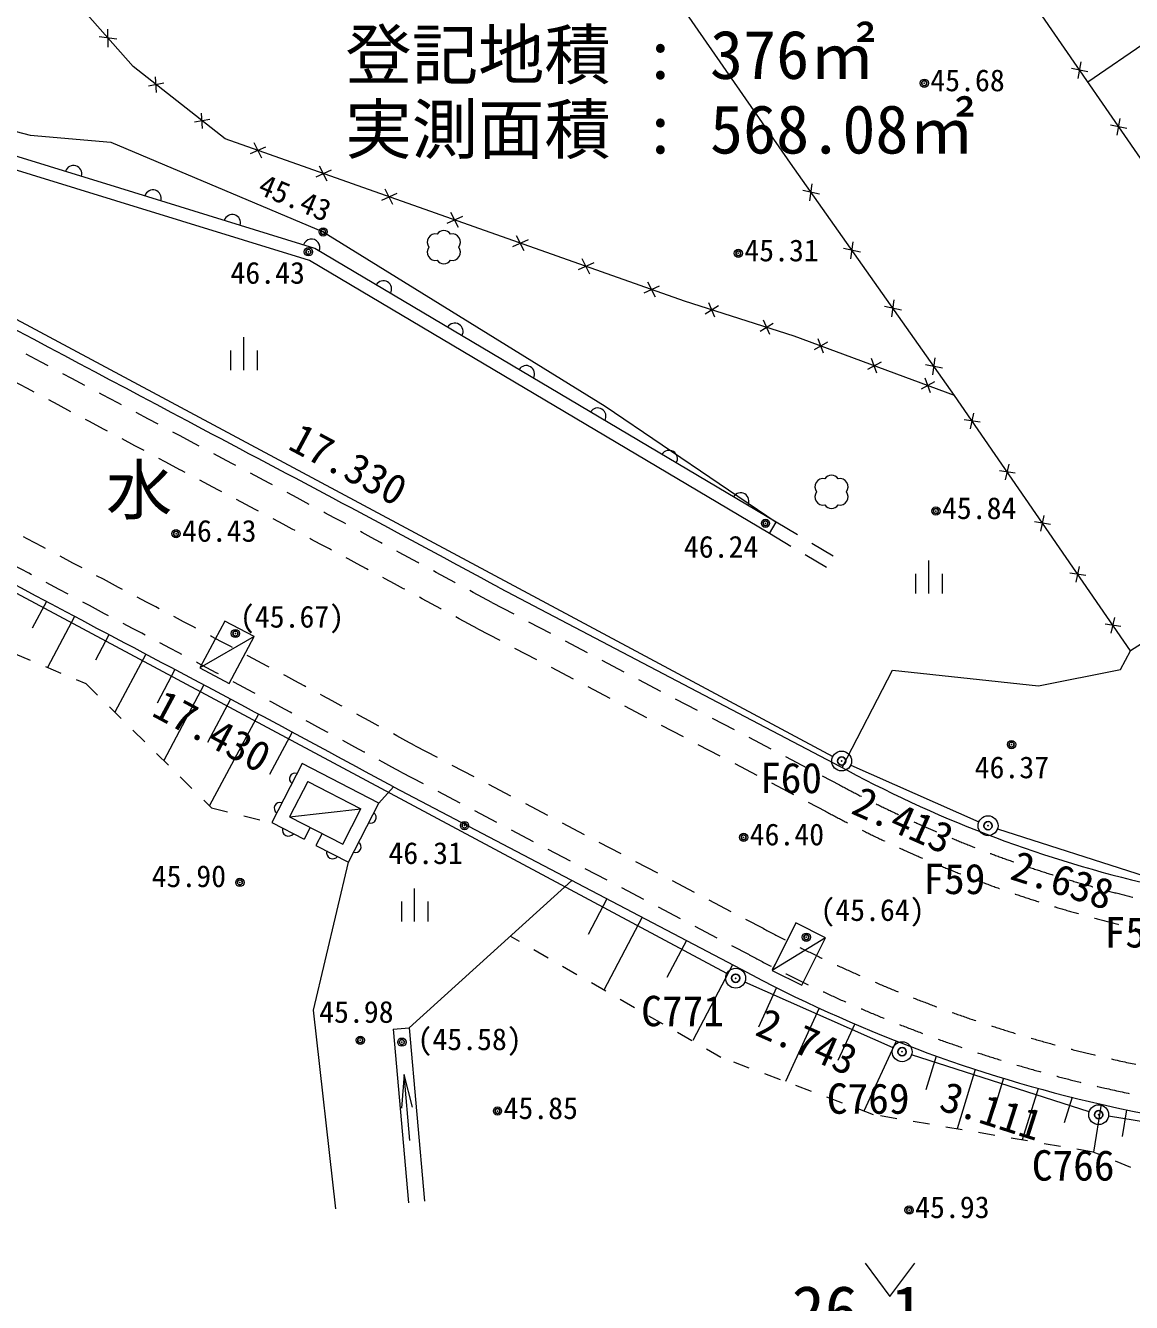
# Model space of a CAD drawing. Units: millimetres, scale not verified. Extents: x -29071210 to -28860960, y -117775216 to -117329466.
# Drawn here: x -28986217 to -28969547, y -117635210 to -117615953 of the extents above; entities that cross this region are included whole.
import ezdxf
from ezdxf.enums import TextEntityAlignment as Align

# ---------------------------------------------------------------- set-up
doc = ezdxf.new("R2010")
doc.units = ezdxf.units.MM
doc.header["$LTSCALE"] = 250
doc.header["$PDMODE"] = 32
doc.header["$PDSIZE"] = 125
doc.linetypes.add('USER4', pattern=[2.5, 1.5, -1])
doc.linetypes.add('USER7', pattern=[2, 1, -1])
for name, color, linetype, lineweight in [('S-SUV', 7, 'Continuous', 13), ('S-SUV-HTXT', 7, 'Continuous', 13), ('S-SUV-ROW', 7, 'Continuous', 15), ('S-SUV-SRVR', 3, 'Continuous', 13)]:
    doc.layers.add(name, color=color, linetype=linetype, lineweight=lineweight)
doc.layers.add('S-SUV-BMK', color=7, linetype='Continuous')
doc.styles.add('ＭＳ ゴシック', font='')
doc.styles.get('ＭＳ ゴシック').set_extended_font_data('MS Gothic')

# ---------------------------------------------------------------- blocks, each defined once
blk = doc.blocks.new('ﾌﾟﾛｯﾄﾏｰｸ-03_1')
at = {"color": 3, "linetype": 'Continuous', "lineweight": 25}
blk.add_circle((0, 0), 0.5, dxfattribs=at)
at = {"color": 3}
blk.add_point((0, 0), dxfattribs=at)
blk = doc.blocks.new('荒地')
at = {"color": 7, "linetype": 'Continuous', "lineweight": 13}
for p, q in [((0, -1.25), (0, 1.25)), ((-1, 0.25), (-1, -1.25)), ((1, 0.25), (1, -1.25))]:
    blk.add_line(p, q, dxfattribs=at)
blk = doc.blocks.new('植樹')
at = {"color": 7, "linetype": 'Continuous', "lineweight": 13}
for centre, radius, start, end in [((-0.5, 0.3), 0.5, 79.16209, 216.8699), ((0, 0.5), 0.499, 35.63102, 144.36898), ((0.5, 0.3), 0.5, 323.1301, 100.83791), ((-0.5, -0.3), 0.5, 143.1301, 280.83791), ((0.5, -0.3), 0.5, 259.16209, 36.8699), ((0, -0.5), 0.499, 215.63102, 324.36898)]:
    blk.add_arc(centre, radius, start, end, dxfattribs=at)
blk = doc.blocks.new('畑')
at = {"color": 7, "linetype": 'Continuous', "lineweight": 13}
for p, q in [((-1.5, 1), (0, -1)), ((0, -1), (1.5, 1))]:
    blk.add_line(p, q, dxfattribs=at)
blk = doc.blocks.new('open_arrow')
at = {"color": 0, "linetype": 'Continuous', "lineweight": -2}
blk.add_lwpolyline([(7.5, 1.25), (0, 0), (7.5, -1.25)], dxfattribs=at)
blk = doc.blocks.new('ﾌﾟﾛｯﾄﾏｰｸ-03')
at = {"color": 7, "linetype": 'Continuous', "lineweight": 15}
blk.add_circle((0, 0), 0.5, dxfattribs=at)
at = {"color": 7}
blk.add_point((0, 0), dxfattribs=at)

msp = doc.modelspace()

# ---------------------------------------------------------------- linework, layer by layer
at = {"layer": 'S-SUV'}
for p, q in [((-28974685, -117618030), (-28982513, -117606736)), ((-28965919, -117623029), (-28972974, -117612784)), ((-28984597, -117616571), (-28986859, -117614002)), ((-28984973.7, -117616276.9), (-28984974.3, -117616008.7)), ((-28984841, -117616160.1), (-28985107, -117616125.6)), ((-28970205.5, -117616804.3), (-28969293.7, -117616176.4)), ((-28983210, -117617663), (-28984597, -117616571)), ((-28970349.2, -117616751.5), (-28970307.5, -117616500.3)), ((-28984243.6, -117616961.7), (-28984256.9, -117616726.3)), ((-28970203.6, -117616651.2), (-28970453.1, -117616600.5)), ((-28984134.3, -117616822.8), (-28984366.2, -117616865.2)), ((-28983550.1, -117617507.7), (-28983563.4, -117617272.3)), ((-28969761.3, -117617605.2), (-28969719.6, -117617354)), ((-28983440.8, -117617368.8), (-28983672.7, -117617411.2)), ((-28969615.7, -117617505), (-28969865.2, -117617454.3)), ((-28976286, -117620111), (-28983210, -117617663)), ((-28982657.5, -117617952.1), (-28982773.4, -117617723.6)), ((-28982598.5, -117617785.4), (-28982832.3, -117617890.3)), ((-28981668.3, -117618301.8), (-28981784.3, -117618073.3)), ((-28972214, -117621532), (-28974685, -117618030)), ((-28981609.4, -117618135.1), (-28981843.2, -117618240)), ((-28980620.3, -117618484.9), (-28980854, -117618589.7)), ((-28980679.2, -117618651.5), (-28980795.1, -117618423)), ((-28974249.3, -117618494.2), (-28974502.9, -117618441.3)), ((-28974393.7, -117618596.1), (-28974358.5, -117618339.4)), ((-28979631.1, -117618834.6), (-28979864.9, -117618939.4)), ((-28979690, -117619001.2), (-28979806, -117618772.8)), ((-28978642, -117619184.3), (-28978875.7, -117619289.1)), ((-28978700.9, -117619351), (-28978816.8, -117619122.5)), ((-28973776, -117619471.6), (-28973740.8, -117619214.9)), ((-28977711.7, -117619700.7), (-28977827.7, -117619472.2)), ((-28973631.6, -117619369.7), (-28973885.2, -117619316.8)), ((-28977652.8, -117619534), (-28977886.6, -117619638.9)), ((-28976722.6, -117620050.4), (-28976838.5, -117619821.9)), ((-28976663.7, -117619883.7), (-28976897.5, -117619988.6)), ((-28974633, -117620637), (-28976286, -117620111)), ((-28975772.9, -117620181.5), (-28975972.6, -117620303.5)), ((-28975826.5, -117620350), (-28975919, -117620135)), ((-28973013.8, -117620245.2), (-28973267.4, -117620192.3)), ((-28973158.2, -117620347.1), (-28973123, -117620090.4)), ((-28975000, -117620613), (-28975092.5, -117620398)), ((-28974946.4, -117620444.5), (-28975146.1, -117620566.5)), ((-28972214, -117621532), (-28974633, -117620637)), ((-28974127.9, -117620729.6), (-28974331.8, -117620842.7)), ((-28974189.2, -117620895.4), (-28974270.4, -117620676.9)), ((-28973382.9, -117621193.8), (-28973464.1, -117620975.2)), ((-28972540.5, -117621222.6), (-28972505.3, -117620965.9)), ((-28973321.6, -117621028), (-28973525.4, -117621141)), ((-28972396.1, -117621120.7), (-28972649.7, -117621067.8)), ((-28972515.2, -117621326.3), (-28972719.1, -117621439.4)), ((-28972576.6, -117621492.1), (-28972657.8, -117621273.6)), ((-28969560, -117625384), (-28972214, -117621532)), ((-28971828.9, -117621935.1), (-28972068.3, -117621899.3)), ((-28971974.5, -117622035.4), (-28971922.7, -117621799)), ((-28971298.1, -117622705.5), (-28971537.5, -117622669.7)), ((-28971443.7, -117622805.8), (-28971391.9, -117622569.4)), ((-28975003.1, -117623616), (-28974901, -117623444)), ((-28970767.3, -117623475.9), (-28971006.7, -117623440.1)), ((-28970912.9, -117623576.2), (-28970861.1, -117623339.8)), ((-28970236.5, -117624246.3), (-28970475.9, -117624210.5)), ((-28970382.1, -117624346.6), (-28970330.3, -117624110.2)), ((-28979072, -117624432.4), (-28973831.9, -117627183.9)), ((-28985902.9, -117624639.3), (-28986118, -117625043.2)), ((-28968199, -117624511), (-28969560, -117625384)), ((-28985479.7, -117624865.1), (-28985888.5, -117625632.6)), ((-28983212.8, -117624933.5), (-28983588.5, -117625639.8)), ((-28982771.4, -117625168.4), (-28983212.8, -117624933.5)), ((-28969705.7, -117625016.7), (-28969945.1, -117624980.9)), ((-28969851.3, -117625117), (-28969799.5, -117624880.6)), ((-28984960.8, -117625140.3), (-28985163.2, -117625522.3)), ((-28982771.4, -117625168.4), (-28983588.5, -117625639.8)), ((-28983365.3, -117625220.1), (-28983367, -117625219.1)), ((-28983147.1, -117625874.6), (-28982771.4, -117625168.4)), ((-28984404.6, -117625433.7), (-28984869, -117626310.1)), ((-28969714, -117625663), (-28969560, -117625384)), ((-28983588.5, -117625639.8), (-28983147.1, -117625874.6)), ((-28983967.1, -117625665.3), (-28984234.7, -117626170.4)), ((-28983529.9, -117625897.5), (-28984133.8, -117627037.1)), ((-28983127.4, -117626111.8), (-28983474.5, -117626766.6)), ((-28982704.2, -117626337.8), (-28983446.5, -117627716.8)), ((-28982197.9, -117626609.1), (-28982540.5, -117627245.7)), ((-28982049.1, -117627084.5), (-28982506, -117627974)), ((-28980892.7, -117627678.5), (-28982049.1, -117627084.5)), ((-28981962.6, -117627353.8), (-28981162, -117627765)), ((-28980892.7, -117627678.5), (-28980673, -117627432)), ((-28980681.3, -117627427.5), (-28980685.7, -117627435.7)), ((-28980673, -117627432), (-28975428, -117630186)), ((-28981349.6, -117628568), (-28980892.7, -117627678.5)), ((-28982236.7, -117627887.5), (-28981162, -117627765)), ((-28982506, -117627974), (-28982016.8, -117628225.3)), ((-28981925.4, -117628047.4), (-28982016.8, -117628225.3)), ((-28981747.5, -117628138.8), (-28981838.9, -117628316.7)), ((-28981838.9, -117628316.7), (-28981349.6, -117628568)), ((-28980435, -117631070), (-28977982.6, -117628844.6)), ((-28977453.4, -117629122.5), (-28977736.6, -117629661.9)), ((-28976924.3, -117629400.4), (-28977501.4, -117630499.5)), ((-28974607.9, -117629487.4), (-28974964.7, -117630203.5)), ((-28974160.4, -117629710.4), (-28974607.9, -117629487.4)), ((-28976256.6, -117629750.9), (-28976550.8, -117630311.1)), ((-28974160.4, -117629710.4), (-28974964.7, -117630203.5)), ((-28974517.1, -117630426.5), (-28974160.4, -117629710.4)), ((-28975558.6, -117630117.4), (-28976158, -117631259)), ((-28974964.7, -117630203.5), (-28974517.1, -117630426.5)), ((-28974899.6, -117630072.9), (-28974961, -117630191)), ((-28974961, -117630191), (-28974958, -117630190)), ((-28974961, -117630191), (-28974959, -117630192)), ((-28974895.7, -117630462.8), (-28975169, -117631057.3)), ((-28974254.3, -117630771.9), (-28974763.6, -117631880)), ((-28973718.5, -117631010.7), (-28973972.5, -117631563.3)), ((-28980674.1, -117631091.1), (-28980435, -117631070)), ((-28980674.1, -117631091.1), (-28980443.1, -117633706.1)), ((-28980435, -117631070), (-28980204, -117633685)), ((-28973093.5, -117631267.5), (-28973579.5, -117632324.7)), ((-28972490.8, -117631493.9), (-28972646.1, -117632002.3)), ((-28980422.8, -117632768.6), (-28980510.8, -117631772.5)), ((-28971902.2, -117631695.5), (-28972176.2, -117632592.8)), ((-28971474.8, -117631830.2), (-28971610.1, -117632273.1)), ((-28970954.3, -117631981.2), (-28971192.1, -117632759.9)), ((-28970441.4, -117632116.3), (-28970559.2, -117632502.2)), ((-28970004, -117632221), (-28970117.2, -117632944.7)), ((-28969621.8, -117632304.3), (-28969685.2, -117632709.9))]:
    msp.add_line(p, q, dxfattribs=at)
at = {"layer": 'S-SUV', "linetype": 'USER4'}
for p, q in [((-28974041.1, -117623954.4), (-28974901, -117623444)), ((-28974143.2, -117624126.4), (-28975003.1, -117623616)), ((-28979189.7, -117624653), (-28973949.3, -117627404.6)), ((-28979401.6, -117625050), (-28974160.6, -117627801.9)), ((-28980343.4, -117626814.4), (-28975099.5, -117629567.9)), ((-28980555.3, -117627211.4), (-28975310.7, -117629965.2))]:
    msp.add_line(p, q, dxfattribs=at)
at = {"layer": 'S-SUV'}
for points in [[(-28989179, -117616438), (-28988957, -117616388), (-28988896, -117616890), (-28986149, -117617609), (-28984933, -117617713), (-28981731, -117619066), (-28977478, -117621693), (-28974901, -117623444)], [(-28974901, -117623444), (-28981857, -117619315), (-28984795, -117618404), (-28989039, -117617098), (-28989179, -117616438)], [(-28975003.1, -117623616), (-28981938.8, -117619499), (-28984854, -117618595.1), (-28989210.2, -117617254.6), (-28989341.5, -117616635.6)], [(-28973909.2, -117627143.3), (-28973148, -117625673), (-28970947, -117625912), (-28969714, -117625663)], [(-28981962.6, -117627353.8), (-28982236.7, -117627887.5), (-28981436.2, -117628298.7), (-28981162, -117627765)], [(-28981542, -117633797), (-28981877, -117630801), (-28981349.6, -117628568)]]:
    msp.add_lwpolyline(points, dxfattribs=at)
at = {"layer": 'S-SUV', "linetype": 'USER7'}
for points in [[(-29000913, -117621868), (-28999088, -117621149), (-28994986, -117622181), (-28988221, -117624657), (-28985309, -117625875)], [(-28985309, -117625875), (-28983414, -117627749), (-28982506, -117627974)], [(-28967248, -117634133), (-28970126, -117632942), (-28973435, -117632379), (-28975738, -117631514), (-28978912, -117629688)]]:
    msp.add_lwpolyline(points, dxfattribs=at)
at = {"layer": 'S-SUV'}
for centre, radius, start, end in [((-30074679.6, -119667591.2), 2318370.2, 61.92384, 62.13122), ((-28985494.3, -117618188.2), 125.2, 343.01503, 162.80039), ((-28984297.7, -117618557.5), 125.2, 342.87997, 162.66533), ((-28983101.5, -117618928.4), 125.2, 342.87997, 162.66533), ((-28981905.6, -117619298.6), 124.8, 334.59154, 162.94184), ((-28980823.8, -117619927.7), 125.2, 329.40836, 149.19372), ((-28979746.9, -117620567.1), 125.2, 329.40836, 149.19372), ((-30074679.6, -119667591.2), 2314970.2, 61.92359, 62.1289), ((-28978670.1, -117621206.5), 125.2, 329.40836, 149.19372), ((-28977593.2, -117621845.8), 125.2, 329.40836, 149.19372), ((-29166059.2, -117969139.6), 392157.2, 61.52228, 62.26413), ((-28976516.4, -117622485.2), 125.2, 329.40836, 149.19372), ((-28975439.5, -117623124.5), 125.2, 329.40836, 149.19372), ((-29166059.2, -117969139.6), 388757.2, 61.5189, 62.26562), ((-28982155.5, -117627310.9), 83.8, 68.83607, 236.78492), ((-28965194.6, -117611156.3), 18206.8, 241.67979, 257.13527), ((-28982383.9, -117627755.6), 83.8, 68.83607, 236.78492), ((-28981014.8, -117627896.9), 83.8, 248.83607, 56.78492), ((-28982252.9, -117628083.2), 93.5, 164.23168, 321.38931), ((-28981243.2, -117628341.6), 83.8, 248.83607, 56.78492), ((-28981585.8, -117628425.9), 93.5, 164.23168, 321.38931), ((-28965194.6, -117611156.3), 21606.8, 241.73045, 257.13893), ((-28965271.6, -117611427.8), 21325, 257.17818, 277.90694)]:
    msp.add_arc(centre, radius, start, end, dxfattribs=at)
at = {"layer": 'S-SUV', "linetype": 'USER4'}
for centre, radius, start, end in [((-30074679.6, -119667591.2), 2318120.2, 61.92382, 62.13105), ((-30074679.6, -119667591.2), 2317670.2, 61.92382, 62.13074), ((-30074679.6, -119667591.2), 2315670.2, 61.92364, 62.12938), ((-30074679.6, -119667591.2), 2315220.2, 61.92361, 62.12907), ((-29166059.2, -117969139.6), 391907.2, 61.52203, 62.26424), ((-30074679.6, -119667591.2), 2317670.2, 61.92379, 61.92382), ((-29166059.2, -117969139.6), 391457.2, 61.52159, 62.26444), ((-29166059.2, -117969139.6), 389457.2, 61.5196, 62.26531), ((-29166059.2, -117969139.6), 389007.2, 61.51915, 62.26551), ((-28965194.6, -117611156.3), 18456.8, 241.68399, 257.13558), ((-28965194.6, -117611156.3), 18906.8, 241.69133, 257.13613), ((-28965194.6, -117611156.3), 20906.8, 241.72104, 257.13828), ((-28965194.6, -117611156.3), 21356.8, 241.72715, 257.1387), ((-28965271.6, -117611427.8), 20625, 257.17884, 277.90123), ((-28965271.6, -117611427.8), 21075, 257.17841, 277.90494)]:
    msp.add_arc(centre, radius, start, end, dxfattribs=at)
at = {"layer": 'S-SUV-ROW'}
for p, q in [((-28989062.9, -117618936.8), (-28974047.8, -117626974.5)), ((-28975645.2, -117630249.2), (-28990747.8, -117622164.8)), ((-28973778.4, -117627105.9), (-28971845.8, -117627960.1)), ((-28971565.7, -117628066.6), (-28969339.3, -117628780.4)), ((-28973141.2, -117631368.4), (-28975375.8, -117630380.6)), ((-28970183.8, -117632333.2), (-28972861.2, -117631474.8)), ((-28967267.2, -117632816.6), (-28969892.8, -117632402.4))]:
    msp.add_line(p, q, dxfattribs=at)

# ---------------------------------------------------------------- block references
at = {"layer": 'S-SUV'}
for name, p, xscale, yscale in [('植樹', (-28979912, -117619296), 250, 250), ('荒地', (-28982927.4, -117620903), 200, 200), ('植樹', (-28974068, -117622985), 250, 250), ('荒地', (-28972601.9, -117624270.8), 200, 200), ('荒地', (-28980351.9, -117629215.4), 200, 200), ('畑', (-28973187, -117634868.5), 250, 250)]:
    msp.add_blockref(name, p, dxfattribs=dict(at, xscale=xscale, yscale=yscale))
at = {"layer": 'S-SUV', "xscale": 66.7, "yscale": 66.7, "rotation": 275}
msp.add_blockref('open_arrow', (-28980510.8, -117631772.5), dxfattribs=at)
at = {"layer": 'S-SUV-BMK', "xscale": 300, "yscale": 300}
for p in [(-28973915.6, -117627045.3), (-28971708.6, -117628020.8), (-28975513, -117630320), (-28973004, -117631429), (-28970041, -117632379)]:
    msp.add_blockref('ﾌﾟﾛｯﾄﾏｰｸ-03', p, dxfattribs=at)
at = {"layer": 'S-SUV-SRVR', "xscale": 75, "yscale": 75}
for p in [(-28972670, -117616823), (-28981731, -117619066), (-28981953.3, -117619365.2), (-28975473.3, -117619388.1), (-28972494.4, -117623274.9), (-28975063.5, -117623460.8), (-28983949, -117623617), (-28983053.9, -117625122), (-28971354.7, -117626797.3), (-28979600.4, -117628017.8), (-28975393, -117628196), (-28982986, -117628875.5), (-28974448.5, -117629702.1), (-28981171.4, -117631256.3), (-28980544.5, -117631284.5), (-28979103.2, -117632323.2), (-28972898.6, -117633816.9)]:
    msp.add_blockref('ﾌﾟﾛｯﾄﾏｰｸ-03_1', p, dxfattribs=at)

# ---------------------------------------------------------------- texts
at = {"layer": 'S-SUV-BMK', "style": 'ＭＳ ゴシック'}
for s, p in [('F60', (-28975145.8, -117627071.3)), ('F59', (-28972683.3, -117628593.6)), ('F58', (-28969952.1, -117629399.5)), ('C771', (-28976936.7, -117630586)), ('C769', (-28974138.4, -117631906.8)), ('C766', (-28971049.1, -117632914.2))]:
    msp.add_text(s, height=458.2, dxfattribs=at).set_placement(p, align=Align.TOP_LEFT)
at = {"layer": 'S-SUV-HTXT', "style": 'ＭＳ ゴシック'}
for s, p in [('登記地積 : 376㎡', (-28981396.1, -117616978.5)), ('実測面積 : 568.08㎡', (-28981396.1, -117618103.5))]:
    msp.add_text(s, height=733.1, dxfattribs=at).set_placement(p, align=Align.BOTTOM_LEFT)
for s, rotation, p in [('17.330', 331.84, (-28981348.9, -117622569.9)), ('17.430', 331.84, (-28983403, -117626592.7)), ('2.413', 336.154, (-28972988.9, -117627933.2)), ('2.638', 342.223, (-28970586.1, -117628840.1)), ('2.743', 336.154, (-28974435.4, -117631274.7)), ('3.111', 342.223, (-28971656.1, -117632320.6))]:
    msp.add_text(s, height=458.2, rotation=rotation, dxfattribs=at).set_placement(p, align=Align.MIDDLE_CENTER)
msp.add_text('水', height=733.1, dxfattribs=at).set_placement((-28984505.7, -117622955.3), align=Align.MIDDLE_CENTER)
msp.add_text('26-1', height=733.1, dxfattribs=at).set_placement((-28972674.2, -117635910.5), align=Align.BOTTOM_RIGHT)
at = {"layer": 'S-SUV-SRVR', "style": 'ＭＳ ゴシック'}
for s, p in [('45.68', (-28972579.1, -117617043.2)), ('45.31', (-28975382.5, -117619608.3)), ('46.43', (-28983128.1, -117619946.1)), ('45.84', (-28972403.5, -117623495.1)), ('46.43', (-28983858.1, -117623837.2)), ('46.24', (-28976293.5, -117624077.4)), ('46.40', (-28975302.1, -117628416.2)), ('46.31', (-28980746.9, -117628697.2)), ('45.90', (-28984316.4, -117629045.4)), ('45.98', (-28981791.4, -117631092)), ('45.85', (-28979012.3, -117632543.4)), ('45.93', (-28972807.7, -117634037.1))]:
    msp.add_text(s, height=329.9, dxfattribs=at).set_placement(p, align=Align.BOTTOM_LEFT)
msp.add_text('45.43', height=329.9, rotation=337.094, dxfattribs=at).set_placement((-28982774, -117618575.1), align=Align.BOTTOM_LEFT)
for s, p in [('(45.67)', (-28982199.9, -117625132.1)), ('(45.64)', (-28973450.6, -117629555.5)), ('(45.58)', (-28979523.2, -117631503.9))]:
    msp.add_text(s, height=329.9, dxfattribs=at).set_placement(p, align=Align.BOTTOM_CENTER)
msp.add_text('46.37', height=329.9, dxfattribs=at).set_placement((-28971349.6, -117627139.9), align=Align.MIDDLE_CENTER)

doc.saveas('drawing.dxf')
